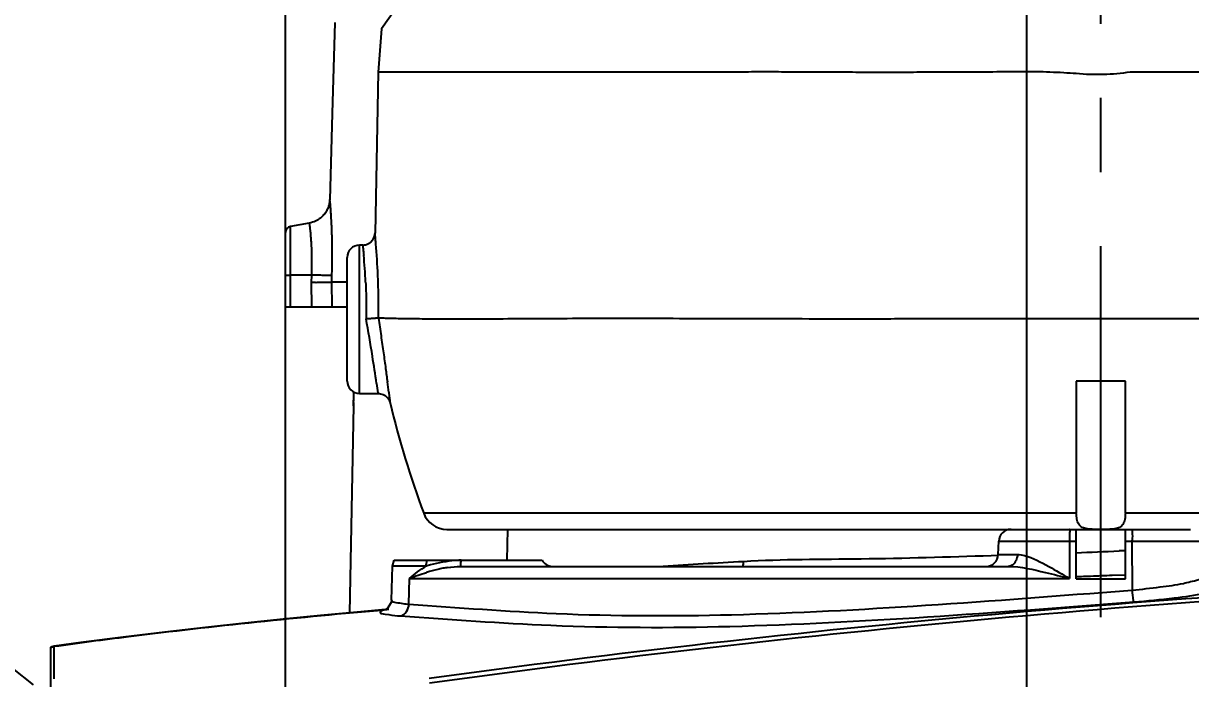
# Model space of a CAD drawing. Header units: millimetres. Extents: x 4086 to 8300, y 123 to 1549.
# Drawn here: x 6994.81 to 7018.43, y 470.73 to 483.98 of the extents above; entities that cross this region are included whole.
import ezdxf
from ezdxf import colors
from ezdxf.entities.mleader import LeaderData, LeaderLine
from ezdxf.math import Vec2, Vec3

# ---------------------------------------------------------------- set-up
doc = ezdxf.new("R2010")
doc.units = ezdxf.units.MM
doc.linetypes.add('CENTER', pattern=[0.6, 0.375, -0.075, 0.075, -0.075])
for name, color, linetype in [('中心线', 7, 'Continuous'), ('外形图', 7, 'Continuous'), ('多重引线', 7, 'Continuous'), ('尺寸标注', 7, 'Continuous')]:
    doc.layers.add(name, color=color, linetype=linetype)
doc.styles.add('思源黑', font='SourceHanSansCN-Normal.ttf')
doc.dimstyles.new('尺寸标注_1_4比例', dxfattribs={"dimtxt": 7, "dimasz": 6, "dimexe": 2, "dimexo": 1.5, "dimgap": 1, "dimtad": 1, "dimdec": 1, "dimlfac": 4, "dimdsep": 46, "dimtxsty": '思源黑', "dimcen": 0.09, "dimadec": 0, "dimazin": 0, "dimtp": 0.01, "dimtm": 0.01, "dimtfac": 1, "dimtdec": 1, "dimtofl": 0, "dimtmove": 0, "dimatfit": 3, "dimfxl": 1, "dimtolj": 1, "dimarcsym": 0})

# ---------------------------------------------------------------- blocks, each defined once
blk = doc.blocks.new('*D758')
at = {"layer": 'Defpoints', "color": 0}
for p in [(7015.112, 498.736), (7000.112, 461.498), (7015.112, 461.498)]:
    blk.add_point(p, dxfattribs=at)
at = {"layer": '尺寸标注', "color": 0, "lineweight": -2}
for p, q in [((7000.112, 462.998), (7000.112, 500.736)), ((7015.112, 462.998), (7015.112, 500.736)), ((7006.112, 498.736), (7009.112, 498.736))]:
    blk.add_line(p, q, dxfattribs=at)
at = {"layer": '尺寸标注', "color": 0}
for points in [[(7006.112, 499.736), (7006.112, 497.736), (7000.112, 498.736)], [(7009.112, 497.736), (7009.112, 499.736), (7015.112, 498.736)]]:
    blk.add_solid(points, dxfattribs=at)
at = {"layer": '尺寸标注', "color": 0, "insert": (7007.612, 503.36), "char_height": 7, "attachment_point": 5, "style": '思源黑'}
blk.add_mtext('\\A1;60', dxfattribs=at)
blk = doc.blocks.new('*D759')
at = {"layer": 'Defpoints', "color": 0}
for p in [(7016.612, 498.736), (7016.612, 492.25), (7015.112, 454.498)]:
    blk.add_point(p, dxfattribs=at)
at = {"layer": '尺寸标注', "color": 0, "lineweight": -2}
for p, q in [((7015.112, 455.998), (7015.112, 500.736)), ((7016.612, 493.75), (7016.612, 500.736)), ((7009.112, 498.736), (7003.112, 498.736)), ((7022.612, 498.736), (7034.896, 498.736))]:
    blk.add_line(p, q, dxfattribs=at)
at = {"layer": '尺寸标注', "color": 0}
for points in [[(7009.112, 497.736), (7009.112, 499.736), (7015.112, 498.736)], [(7022.612, 499.736), (7022.612, 497.736), (7016.612, 498.736)]]:
    blk.add_solid(points, dxfattribs=at)
at = {"layer": '尺寸标注', "color": 0, "insert": (7031.754, 503.36), "char_height": 7, "attachment_point": 5, "style": '思源黑'}
blk.add_mtext('\\A1;6', dxfattribs=at)
blk = doc.blocks.new('*D760')
at = {"layer": 'Defpoints', "color": 0}
for p in [(7000.112, 461.498), (6986.443, 454.498), (7000.112, 454.498)]:
    blk.add_point(p, dxfattribs=at)
at = {"layer": '尺寸标注', "color": 0, "lineweight": -2}
for p, q in [((6986.443, 467.498), (6986.443, 514.618)), ((6998.612, 461.498), (6984.443, 461.498)), ((6998.612, 454.498), (6984.443, 454.498)), ((6986.443, 448.498), (6986.443, 442.498))]:
    blk.add_line(p, q, dxfattribs=at)
at = {"layer": '尺寸标注', "color": 0}
for points in [[(6985.443, 467.498), (6987.443, 467.498), (6986.443, 461.498)], [(6987.443, 448.498), (6985.443, 448.498), (6986.443, 454.498)]]:
    blk.add_solid(points, dxfattribs=at)
at = {"layer": '尺寸标注', "color": 0, "insert": (6981.819, 508.779), "char_height": 7, "attachment_point": 5, "rotation": 90, "style": '思源黑'}
blk.add_mtext('\\A1;28', dxfattribs=at)

msp = doc.modelspace()

# ---------------------------------------------------------------- linework, layer by layer
at = {"layer": '中心线', "linetype": 'CENTER', "ltscale": 20}
msp.add_line((7016.6121, 423.9748), (7016.6121, 492.2499), dxfattribs=at)
at = {"layer": '外形图'}
for p, q in [((7001.9874, 482.9978), (7001.9269, 479.7417)), ((7002.3629, 482.9978), (7001.9875, 482.9978)), ((7030.787, 482.9978), (7017.2076, 482.9978)), ((7000.1121, 478.2468), (7000.1121, 479.7536)), ((7000.5957, 479.9438), (7000.2154, 479.8767)), ((7000.2154, 478.2468), (7000.2154, 479.8767)), ((7001.9249, 479.7426), (7001.925, 479.7432)), ((7001.6121, 476.4978), (7001.6121, 479.4978)), ((7001.675, 479.4978), (7001.6121, 479.4978)), ((7001.3621, 476.7478), (7001.3621, 479.2478)), ((7000.6431, 478.8906), (7000.2154, 478.8893)), ((7000.6388, 478.7443), (7000.6431, 478.8906)), ((7001.0491, 478.7484), (7001.0531, 478.8839)), ((7000.6487, 478.2468), (7000.6388, 478.7443)), ((7001.0591, 478.2468), (7001.0492, 478.7484)), ((7000.1121, 478.2468), (7001.3621, 478.2468)), ((7001.9575, 476.6997), (7001.9649, 476.6497)), ((7017.1121, 476.7478), (7016.1121, 476.7478)), ((7016.1121, 476.7478), (7016.1121, 474.2322)), ((7017.1121, 474.2322), (7017.1121, 476.7478)), ((7001.6121, 476.4978), (7001.9865, 476.4978)), ((7001.9649, 476.6497), (7001.9845, 476.5123)), ((7001.9845, 476.5123), (7001.9865, 476.4978)), ((7001.4876, 476.2478), (7001.4101, 472.0602)), ((7001.4909, 476.3145), (7001.4876, 476.2478)), ((7003.5423, 474.0741), (7002.9106, 474.0743)), ((7006.6121, 474.074), (7003.5423, 474.0741)), ((7016.1154, 474.0742), (7006.6121, 474.074)), ((7026.6121, 474.0741), (7017.1087, 474.0742)), ((7003.3795, 473.7478), (7014.7951, 473.7478)), ((7004.6033, 473.7478), (7004.5924, 473.1228)), ((7014.7951, 473.7478), (7016.1121, 473.7478)), ((7016.1121, 473.7478), (7017.1536, 473.7478)), ((7016.1121, 472.7478), (7016.1121, 473.7478)), ((7017.1121, 473.7478), (7018.429, 473.7478)), ((7017.1121, 472.7478), (7017.1121, 473.7478)), ((7014.5359, 473.2391), (7014.5453, 473.5065)), ((7014.5453, 473.5065), (7016.1121, 473.5065)), ((7015.9758, 473.5065), (7015.9749, 472.7565)), ((7017.1121, 473.5065), (7018.6789, 473.5065)), ((7017.2496, 472.5214), (7017.2484, 473.5065)), ((7002.2811, 473.0065), (7002.3145, 473.1228)), ((7002.3145, 473.1228), (7005.3057, 473.1228)), ((7014.5262, 473.2177), (7014.3957, 473.2134)), ((7014.5359, 473.2391), (7014.9236, 473.2391)), ((7017.1121, 473.3166), (7016.9795, 473.311)), ((7002.2571, 472.3189), (7002.2811, 473.0065)), ((7002.9613, 473.0065), (7002.2811, 473.0065)), ((7003.6458, 472.9978), (7014.7427, 472.9978)), ((7002.6114, 472.235), (7002.6253, 472.7565)), ((7002.6253, 472.7565), (7015.9749, 472.7565)), ((7016.1121, 472.7478), (7017.1121, 472.7478)), ((7017.1121, 472.825), (7016.8387, 472.8141)), ((7017.1582, 472.5142), (7017.2496, 472.5214)), ((7002.2571, 472.3189), (7002.2571, 472.3185)), ((7002.1708, 472.1443), (7002.1383, 472.1231)), ((7002.2043, 472.1299), (7002.2078, 472.1302)), ((6995.4308, 471.3841), (6995.3621, 471.3628)), ((6995.3621, 444.6329), (6995.3621, 471.3628)), ((6995.4309, 471.3825), (6995.4308, 471.3841)), ((6995.4313, 471.365), (6995.4309, 471.3825)), ((6995.4313, 471.3627), (6995.4313, 471.365))]:
    msp.add_line(p, q, dxfattribs=at)
for points in [[(7004.7406, 485.9652), (7003.8077, 485.4991), (7002.7163, 484.8096), (7002.0581, 483.8689), (7001.9869, 482.9978)], [(7001.1123, 483.9963), (7001.059, 482.1593), (7001.0073, 480.4105)], [(7001.0073, 480.4103), (7001.0072, 480.4086), (7001.0071, 480.4052), (7001.0069, 480.4009), (7001.0065, 480.3957), (7001.0061, 480.3897), (7001.0054, 480.3829), (7001.0046, 480.3751), (7001.0035, 480.3663), (7001.002, 480.3561), (7001, 480.3444), (7000.9974, 480.3314), (7000.9942, 480.3174), (7000.9904, 480.3027), (7000.986, 480.2874), (7000.9808, 480.2716), (7000.9748, 480.2554), (7000.9681, 480.2388), (7000.9604, 480.2219), (7000.9518, 480.2046), (7000.9422, 480.1871), (7000.9315, 480.1692), (7000.9196, 480.1512), (7000.9064, 480.133), (7000.8918, 480.1148), (7000.8758, 480.0967), (7000.8584, 480.0787), (7000.8394, 480.0611), (7000.8189, 480.044), (7000.7967, 480.0274), (7000.7729, 480.0116), (7000.7474, 479.9968), (7000.72, 479.983), (7000.6907, 479.9704), (7000.6594, 479.9594), (7000.6262, 479.9502), (7000.5957, 479.9438)], [(7002.2571, 472.3185), (7002.2504, 472.2702), (7002.1708, 472.1443)], [(7002.1381, 472.1251), (7001.561, 472.0742), (7000.8248, 472.006), (7000.0677, 471.9323), (6999.2905, 471.8526), (6998.4926, 471.7661), (6997.6731, 471.6722), (6996.832, 471.5698), (6995.9699, 471.458), (6995.4308, 471.3841)], [(6995.0151, 470.6015), (6994.5865, 470.9395), (6993.9061, 471.4273), (6993.7985, 471.4978)], [(6995.3621, 471.3612), (6995.3786, 471.3686), (6995.3956, 471.3746), (6995.4131, 471.3793), (6995.4309, 471.3825)]]:
    msp.add_lwpolyline(points, dxfattribs=at)
for centre, radius, start, end in [((7015.0766, 469.1061), 13.8973, 86.76368, 89.06747), ((7015.0074, 467.8476), 15.1577, 85.81258, 86.77138), ((7000.2371, 479.7536), 0.125, 100, 180), ((7001.6121, 479.2478), 0.25, 90, 180), ((6986.5426, 478.2459), 15.454, 2.38372, 4.74321), ((6990.5371, 478.2426), 11.2088, 2.58378, 5.39481), ((6986.7069, 478.2671), 15.289, 359.07673, 2.32987), ((6953.8094, 469.5311), 48.6789, 9.12115, 10.02296), ((6958.1763, 470.2098), 44.2596, 8.43192, 9.14992), ((7001.6121, 476.7478), 0.25, 180, 270), ((6961.2205, 471.4014), 41.3007, 7.11984, 7.41605), ((6986.4766, 477.0227), 15.031, 357.2996, 357.99732), ((7021.6816, 481.0216), 20.0154, 193.62476, 200.31), ((7003.3796, 474.2476), 0.5, 200.28414, 269.98543), ((7019.8331, 474.2316), 3.721, 179.992, 182.40586), ((7013.4386, 474.2306), 3.6735, 357.58335, 0.02361), ((7014.7951, 473.4978), 0.25, 90, 178), ((7022.9942, 473.498), 7.0185, 179.73491, 179.93006), ((7010.2307, 473.498), 7.0177, 0.06995, 0.26512), ((7005.5223, 473.2478), 0.25, 210, 264.4186), ((7014.2861, 473.2478), 0.25, 270, 358), ((7000.4409, 868.989), 396.0235, 272.268104, 272.393469), ((7005.3767, 464.2406), 9.0923, 105.26495, 105.50543), ((7003.9848, 469.5543), 3.4747, 103.16929, 106.9999), ((7003.837, 470.1743), 2.8373, 100.92673, 103.11605), ((7003.7583, 470.583), 2.4211, 98.53794, 100.93294), ((7014.58, 371.5091), 101.7181, 92.931009, 93.848419), ((7008.564, 473.0758), 0.815, 354.50525, 1.29013), ((7035.7571, 233.0643), 239.9091, 92.368384, 97.843413), ((7036.461, 228.6767), 244.2595, 92.495735, 97.867122), ((7002.7156, 476.1691), 4.1815, 265.41546, 266.23222), ((6948.5009, 470.8518), 46.9343, 359.84743, 0.24533)]:
    msp.add_arc(centre, radius, start, end, dxfattribs=at)
for points, knots in [([(7014.4237, 482.9982), (7014.2445, 482.9966), (7013.9763, 482.996), (7013.6192, 482.9958), (7013.265, 482.9947), (7012.9123, 482.9921), (7012.5613, 482.9901), (7012.214, 482.9893), (7011.7839, 482.9905), (7011.2729, 482.9936), (7010.7692, 482.9964), (7010.2737, 482.9985), (7009.7868, 482.9988), (7009.3095, 482.9982), (7008.8423, 482.9976), (7008.386, 482.9976), (7007.9411, 482.9977), (7007.3726, 482.9979), (7006.695, 482.9978), (7005.924, 482.9979), (7005.2128, 482.998), (7004.5653, 482.9979), (7003.8392, 482.9978), (7003.1126, 482.998), (7002.5796, 482.9979), (7002.3629, 482.9978)], [0, 0, 0, 0, 0.0445643, 0.0667314, 0.088812, 0.1326846, 0.1544611, 0.1761209, 0.219062, 0.2614505, 0.3032282, 0.3443378, 0.3847218, 0.4243209, 0.4630742, 0.5009258, 0.537826, 0.5737257, 0.6423364, 0.7063863, 0.7654845, 0.8192614, 0.8674346, 0.9460975, 1, 1, 1, 1]), ([(7015.3027, 483.0016), (7015.2293, 483.0027), (7014.9363, 483.0048), (7014.6433, 483), (7014.4237, 482.9982)], [0, 0, 0, 0, 0.2506399, 1, 1, 1, 1]), ([(7017.2076, 482.9978), (7017.0274, 482.968), (7016.6621, 482.9359), (7016.2963, 482.9492), (7016.1142, 482.9648)], [0, 0, 0, 0, 0.4999426, 1, 1, 1, 1]), ([(7001.0531, 478.8839), (7001.0563, 478.9903), (7001.0601, 479.1988), (7001.0594, 479.4551), (7001.0556, 479.65), (7001.0517, 479.7848), (7001.0468, 479.9099), (7001.0412, 480.0238), (7001.0354, 480.1253), (7001.0295, 480.2131), (7001.0239, 480.2862), (7001.0195, 480.3374), (7001.0162, 480.3703), (7001.0142, 480.3888), (7001.0127, 480.4015), (7001.0115, 480.4095), (7001.0108, 480.4139), (7001.0102, 480.4173), (7001.0094, 480.4194), (7001.0093, 480.421), (7001.0081, 480.4212), (7001.008, 480.4196), (7001.0076, 480.4177), (7001.0075, 480.4144), (7001.0073, 480.4119), (7001.0073, 480.4105)], [0, 0, 0, 0, 0.2061403, 0.4033507, 0.4959837, 0.5833172, 0.6643607, 0.7382204, 0.8040729, 0.8610712, 0.9085172, 0.9458572, 0.9605626, 0.9725442, 0.981776, 0.9853567, 0.9882453, 0.9904415, 0.9919472, 0.9927757, 0.9930765, 0.9937755, 0.9951512, 0.9972254, 1, 1, 1, 1]), ([(7000.6431, 478.8906), (7000.6461, 478.9598), (7000.6497, 479.0954), (7000.6492, 479.2919), (7000.644, 479.4469), (7000.6377, 479.5608), (7000.6325, 479.6368), (7000.6269, 479.7056), (7000.6212, 479.7664), (7000.6156, 479.8188), (7000.6103, 479.8623), (7000.6062, 479.8927), (7000.6031, 479.9123), (7000.6012, 479.9235), (7000.5996, 479.932), (7000.5981, 479.9384), (7000.5971, 479.9416), (7000.5962, 479.9439), (7000.5957, 479.9438)], [0, 0, 0, 0, 0.1966311, 0.3851181, 0.5581304, 0.6367615, 0.7091541, 0.7746534, 0.8326715, 0.8826874, 0.9242524, 0.9569934, 0.9699602, 0.9806177, 0.9889441, 0.9949267, 0.9985721, 1, 1, 1, 1]), ([(7001.8874, 479.617), (7001.8992, 479.6366), (7001.9171, 479.6776), (7001.9246, 479.7218), (7001.925, 479.7432)], [0, 0, 0, 0, 0.5160751, 1, 1, 1, 1]), ([(7001.9437, 479.5238), (7001.9424, 479.5398), (7001.9399, 479.5699), (7001.9362, 479.6122), (7001.933, 479.6487), (7001.9303, 479.6793), (7001.9281, 479.7038), (7001.9266, 479.7205), (7001.9258, 479.7308), (7001.9253, 479.7361), (7001.9251, 479.7399), (7001.9249, 479.7419), (7001.9249, 479.7426)], [0, 0, 0, 0, 0.2195486, 0.4130118, 0.5799257, 0.7198258, 0.8322469, 0.9167236, 0.9483376, 0.9727918, 0.9900299, 1, 1, 1, 1]), ([(7001.675, 479.4978), (7001.6952, 479.4978), (7001.737, 479.5038), (7001.7762, 479.5191), (7001.7951, 479.5293)], [0, 0, 0, 0, 0.4840436, 1, 1, 1, 1]), ([(7001.675, 479.4978), (7001.675, 479.4978), (7001.675, 479.4977), (7001.675, 479.4975), (7001.675, 479.4968), (7001.6751, 479.4958), (7001.6752, 479.4943), (7001.6754, 479.4925), (7001.6757, 479.4902), (7001.6759, 479.4875), (7001.6764, 479.4831), (7001.6772, 479.4766), (7001.6782, 479.4677), (7001.6794, 479.4572), (7001.6808, 479.4451), (7001.6823, 479.4316), (7001.6846, 479.4105), (7001.6878, 479.3806), (7001.6919, 479.3404), (7001.6948, 479.3117), (7001.6962, 479.2964)], [0, 0, 0, 0, 0.0002996, 0.001083, 0.0041949, 0.0093751, 0.0166145, 0.0259009, 0.0372209, 0.0505609, 0.0659072, 0.102563, 0.1470774, 0.199339, 0.2592366, 0.326659, 0.4014951, 0.5729649, 0.7727606, 1, 1, 1, 1]), ([(7001.7951, 479.5293), (7001.814, 479.5394), (7001.8496, 479.5644), (7001.8764, 479.5986), (7001.8874, 479.617)], [0, 0, 0, 0, 0.4999347, 1, 1, 1, 1]), ([(7000.1121, 478.8872), (7000.1121, 478.8873), (7000.113, 478.8874), (7000.1142, 478.8876), (7000.1167, 478.8877), (7000.1215, 478.888), (7000.1299, 478.8883), (7000.1423, 478.8886), (7000.1575, 478.8889), (7000.1752, 478.8891), (7000.1948, 478.8892), (7000.2084, 478.8893), (7000.2154, 478.8893)], [0, 0, 0, 0, 0.0049556, 0.0188458, 0.0417494, 0.0735204, 0.1626644, 0.2836033, 0.4326739, 0.605352, 0.7963937, 1, 1, 1, 1]), ([(7001.0531, 478.8839), (7001.0481, 478.8835), (7001.0339, 478.8833), (7001.0066, 478.8832), (7000.9676, 478.8836), (7000.8956, 478.8846), (7000.7862, 478.8869), (7000.6935, 478.8892), (7000.6431, 478.8906)], [0, 0, 0, 0, 0.0368681, 0.1040717, 0.1998976, 0.3218764, 0.6311007, 1, 1, 1, 1]), ([(7000.6388, 478.7443), (7000.6519, 478.7442), (7000.6779, 478.7459), (7000.7163, 478.7442), (7000.7537, 478.7446), (7000.8008, 478.7445), (7000.8552, 478.7448), (7000.9142, 478.7453), (7000.9577, 478.746), (7000.9875, 478.7466), (7001.0057, 478.7471), (7001.0191, 478.7476), (7001.0282, 478.748), (7001.034, 478.7484), (7001.0383, 478.7483), (7001.0413, 478.7488), (7001.0432, 478.7494), (7001.0452, 478.7496), (7001.047, 478.7481), (7001.0481, 478.7456), (7001.0487, 478.7436), (7001.0489, 478.7424)], [0, 0, 0, 0, 0.0949153, 0.1878466, 0.2782018, 0.3653955, 0.5280632, 0.6716322, 0.7923785, 0.8431931, 0.8871835, 0.9240629, 0.9397693, 0.953602, 0.9655266, 0.9708745, 0.9758519, 0.9801354, 0.9846906, 0.9912857, 1, 1, 1, 1]), ([(7001.3608, 478.7494), (7001.328, 478.7494), (7001.2242, 478.7493), (7001.1203, 478.7492), (7001.0492, 478.7484)], [0, 0, 0, 0, 0.3153822, 1, 1, 1, 1]), ([(7001.7345, 478.7479), (7001.74, 478.6282), (7001.748, 478.38), (7001.7481, 478.1317), (7001.7453, 478.0034)], [0, 0, 0, 0, 0.4827582, 1, 1, 1, 1]), ([(7001.994, 478.0207), (7001.9928, 478.0208), (7001.9896, 478.0207), (7001.9839, 478.0203), (7001.9763, 478.0196), (7001.9667, 478.0188), (7001.9554, 478.0178), (7001.9368, 478.0163), (7001.9099, 478.0144), (7001.8737, 478.0119), (7001.8332, 478.0092), (7001.79, 478.0063), (7001.7603, 478.0044), (7001.7454, 478.0034)], [0, 0, 0, 0, 0.0148569, 0.0378713, 0.0687897, 0.1073298, 0.1532046, 0.2061146, 0.3311626, 0.4782398, 0.6428731, 0.8190971, 1, 1, 1, 1]), ([(7030.8786, 478.0107), (7030.8523, 478.0162), (7030.7972, 478.026), (7030.7106, 478.037), (7030.6168, 478.0453), (7030.4779, 478.0534), (7030.2872, 478.0573), (7030.0383, 478.0551), (7029.7635, 478.0479), (7029.4635, 478.0378), (7029.1393, 478.0268), (7028.7915, 478.0167), (7028.4211, 478.0094), (7027.8842, 478.0029), (7027.1622, 478.0001), (7026.2384, 478.0016), (7025.2425, 478.0049), (7024.1815, 478.0067), (7022.6601, 478.008), (7020.6591, 478.0082), (7018.182, 478.0091), (7015.6578, 478.0083), (7013.5592, 478.0041), (7011.9135, 478.0022), (7010.7261, 478.0023), (7009.5828, 478.0048), (7008.4923, 478.0083), (7007.4629, 478.0111), (7006.5027, 478.0119), (7005.6188, 478.009), (7004.8178, 478.0045), (7004.1051, 478.0003), (7003.4861, 477.9984), (7002.9655, 478.0009), (7002.5472, 478.0062), (7002.2641, 478.0122), (7002.0913, 478.0172), (7002.023, 478.0195), (7001.9934, 478.0207)], [0, 0, 0, 0, 0.0027888, 0.0058101, 0.0090671, 0.0125607, 0.0202544, 0.0288767, 0.0384025, 0.0488022, 0.0600443, 0.072097, 0.0849302, 0.0985181, 0.1278557, 0.1599033, 0.1944518, 0.2312757, 0.2700862, 0.3524496, 0.4390701, 0.5273267, 0.6145747, 0.6570089, 0.6982199, 0.7378916, 0.7757334, 0.8114611, 0.8447903, 0.8754535, 0.9032464, 0.9279798, 0.9494646, 0.967526, 0.9820424, 0.9929039, 0.9969295, 1, 1, 1, 1]), ([(7001.9934, 478.0207), (7002.0111, 477.9011), (7002.0456, 477.6664), (7002.0948, 477.3267), (7002.1381, 477.0167), (7002.164, 476.8219), (7002.1757, 476.7322)], [0, 0, 0, 0, 0.2784992, 0.5469257, 0.791472, 1, 1, 1, 1]), ([(7001.4876, 476.2478), (7001.4876, 476.2482), (7001.4877, 476.2498), (7001.4878, 476.2534), (7001.4881, 476.2591), (7001.4887, 476.271), (7001.4897, 476.2911), (7001.4912, 476.3212), (7001.4929, 476.359), (7001.4956, 476.4225), (7001.4975, 476.4734), (7001.4987, 476.5093)], [0, 0, 0, 0, 0.0048542, 0.0183173, 0.040228, 0.0704252, 0.1550343, 0.2708549, 0.4161963, 0.5882069, 1, 1, 1, 1]), ([(7001.9865, 476.4978), (7002.0041, 476.4978), (7002.0403, 476.4936), (7002.0749, 476.482), (7002.0917, 476.4743)], [0, 0, 0, 0, 0.4865551, 1, 1, 1, 1]), ([(7002.0917, 476.4743), (7002.1084, 476.4666), (7002.1405, 476.4477), (7002.1669, 476.4215), (7002.1786, 476.4072)], [0, 0, 0, 0, 0.4978851, 1, 1, 1, 1]), ([(7002.2027, 476.5204), (7002.2047, 476.5044), (7002.2084, 476.4744), (7002.2135, 476.4326), (7002.2179, 476.397), (7002.2215, 476.3674), (7002.2244, 476.3438), (7002.2266, 476.3262), (7002.228, 476.3152), (7002.2289, 476.3094), (7002.2293, 476.3075), (7002.2295, 476.3067)], [0, 0, 0, 0, 0.2247004, 0.4202645, 0.5870169, 0.725282, 0.8353843, 0.9176489, 0.972404, 0.9895723, 1, 1, 1, 1]), ([(7002.1786, 476.4072), (7002.1908, 476.3922), (7002.2116, 476.3603), (7002.2251, 476.3247), (7002.2294, 476.3067)], [0, 0, 0, 0, 0.510429, 1, 1, 1, 1]), ([(7016.1631, 473.8527), (7016.154, 473.8668), (7016.1393, 473.8992), (7016.1261, 473.9531), (7016.1187, 474.0126), (7016.1163, 474.0541), (7016.1154, 474.0754)], [0, 0, 0, 0, 0.218753, 0.459087, 0.7210212, 1, 1, 1, 1]), ([(7017.1088, 474.0758), (7017.1079, 474.0539), (7017.1054, 474.0116), (7017.0977, 473.9509), (7017.0841, 473.8961), (7017.0687, 473.8633), (7017.0593, 473.8491)], [0, 0, 0, 0, 0.2793928, 0.5417011, 0.78192, 1, 1, 1, 1]), ([(7016.6122, 473.7481), (7016.565, 473.7481), (7016.4953, 473.747), (7016.4044, 473.75), (7016.3417, 473.7561), (7016.2849, 473.7678), (7016.235, 473.7868), (7016.1931, 473.8144), (7016.1717, 473.8392), (7016.1631, 473.8527)], [0, 0, 0, 0, 0.2952262, 0.4364381, 0.5684718, 0.6888881, 0.7982629, 0.8999307, 1, 1, 1, 1]), ([(7017.0593, 473.8491), (7017.0508, 473.8364), (7017.0301, 473.8131), (7016.99, 473.787), (7016.9427, 473.7689), (7016.9085, 473.7616), (7016.8905, 473.7586)], [0, 0, 0, 0, 0.2323494, 0.468634, 0.7221448, 1, 1, 1, 1]), ([(7015.9845, 473.7478), (7015.9791, 473.7478), (7015.9849, 473.715), (7015.9706, 473.659), (7015.9761, 473.5822), (7015.9758, 473.5305)], [0, 0, 0, 0, 0.0748874, 0.2864864, 1, 1, 1, 1]), ([(7016.8905, 473.7586), (7016.8693, 473.7551), (7016.8249, 473.7505), (7016.7321, 473.7471), (7016.6606, 473.7481), (7016.6122, 473.7481)], [0, 0, 0, 0, 0.2311552, 0.4793459, 1, 1, 1, 1]), ([(7017.2396, 473.7478), (7017.2451, 473.7478), (7017.2393, 473.715), (7017.2535, 473.659), (7017.2481, 473.5822), (7017.2483, 473.5305)], [0, 0, 0, 0, 0.0748874, 0.2864864, 1, 1, 1, 1]), ([(7003.6515, 472.9978), (7003.6631, 472.9978), (7003.6566, 473.064), (7003.6663, 473.0922), (7003.6676, 473.1228)], [0, 0, 0, 0, 0.2738118, 1, 1, 1, 1]), ([(7014.3957, 473.2134), (7013.5172, 473.1848), (7011.8454, 473.1331), (7010.1712, 473.1409), (7009.3788, 473.0941)], [0, 0, 0, 0, 0.525477, 1, 1, 1, 1]), ([(7014.9236, 473.2391), (7014.9228, 473.2077), (7014.9094, 473.1039), (7014.8136, 472.9978), (7014.7387, 472.9978)], [0, 0, 0, 0, 0.2954619, 1, 1, 1, 1]), ([(7014.9236, 473.2391), (7014.9725, 473.2391), (7015.1988, 473.1955), (7015.4012, 473.084), (7015.5577, 472.9978)], [0, 0, 0, 0, 0.2147401, 1, 1, 1, 1]), ([(7005.4002, 473.023), (7005.4103, 473.0194), (7005.4304, 473.0127), (7005.4509, 473.0072), (7005.4611, 473.005)], [0, 0, 0, 0, 0.5061566, 1, 1, 1, 1]), ([(7005.4611, 473.005), (7005.4672, 473.0036), (7005.4794, 473.0012), (7005.4918, 472.9996), (7005.4979, 472.999)], [0, 0, 0, 0, 0.5022335, 1, 1, 1, 1]), ([(7017.2496, 472.5214), (7017.4372, 472.5382), (7017.7751, 472.5764), (7018.2498, 472.6412), (7018.5009, 472.7114), (7018.7038, 472.7578), (7018.7035, 472.8009)], [0, 0, 0, 0, 0.37875, 0.6979385, 0.9134042, 1, 1, 1, 1]), ([(7002.6114, 472.235), (7003.6044, 472.1675), (7005.7758, 471.9965), (7009.2663, 471.9907), (7013.1221, 472.2013), (7015.7931, 472.4073), (7017.1582, 472.5142)], [0, 0, 0, 0, 0.2049515, 0.4483605, 0.7180336, 1, 1, 1, 1]), ([(7017.2766, 472.2819), (7017.273, 472.2892), (7017.2656, 472.3711), (7017.2552, 472.4494), (7017.2496, 472.5214)], [0, 0, 0, 0, 0.1014427, 1, 1, 1, 1]), ([(7017.2766, 472.2819), (7017.5508, 472.3031), (7018.014, 472.3505), (7018.5953, 472.4244), (7018.8347, 472.494), (7018.988, 472.5335), (7018.9147, 472.6223), (7018.8509, 472.6132), (7018.8066, 472.6197)], [0, 0, 0, 0, 0.4347162, 0.7600727, 0.8573807, 0.9045984, 0.9292037, 1, 1, 1, 1]), ([(7002.2571, 472.3185), (7002.2571, 472.2844), (7002.4325, 472.2606), (7002.5231, 472.2419), (7002.6114, 472.235)], [0, 0, 0, 0, 0.2783317, 1, 1, 1, 1]), ([(7002.4408, 471.9966), (7003.4553, 471.9296), (7005.6718, 471.7586), (7009.2323, 471.7546), (7013.1629, 471.9672), (7015.8853, 472.1745), (7017.2766, 472.2819)], [0, 0, 0, 0, 0.2052906, 0.4487077, 0.7182396, 1, 1, 1, 1]), ([(6995.4309, 471.3825), (6995.9332, 471.4527), (6998.1637, 471.7453), (7000.4024, 471.973), (7002.1382, 472.1245)], [0, 0, 0, 0, 0.2254258, 1, 1, 1, 1]), ([(7002.0542, 472.1007), (7002.0431, 472.0962), (7002.0018, 472.0472), (7002.2216, 472.0255), (7002.297, 472.0077), (7002.3814, 472.0009)], [0, 0, 0, 0, 0.0903078, 0.3606413, 1, 1, 1, 1]), ([(7002.2043, 472.1296), (7002.1876, 472.1279), (7002.1372, 472.1216), (7002.0859, 472.1137), (7002.0542, 472.1007)], [0, 0, 0, 0, 0.3287292, 1, 1, 1, 1]), ([(6995.4348, 471.0527), (6995.4346, 471.0888), (6995.434, 471.1922), (6995.4326, 471.2955), (6995.4313, 471.3627)], [0, 0, 0, 0, 0.3493191, 1, 1, 1, 1])]:
    msp.add_open_spline(points, degree=3, knots=knots, dxfattribs=at)
for points in [[(7002.9618, 473.0065), (7002.9625, 473.0453), (7002.9653, 473.0858), (7002.981, 473.1213)], [(7003.481, 473.1117), (7003.3127, 473.0931), (7003.1462, 473.0566), (7002.9828, 473.0121)], [(7003.6676, 473.1228), (7003.6053, 473.1228), (7003.543, 473.1186), (7003.481, 473.1117)], [(7002.6253, 472.7565), (7002.7292, 472.8498), (7002.8423, 472.9335), (7002.9613, 473.0065)], [(7002.6253, 472.7565), (7002.7382, 472.8012), (7002.8527, 472.8419), (7002.9689, 472.8772)], [(7003.3989, 472.9773), (7003.4824, 472.9898), (7003.567, 472.9978), (7003.6515, 472.9978)], [(7014.7387, 472.9978), (7014.9932, 472.9978), (7015.2449, 472.9357), (7015.4926, 472.8772)], [(7015.4926, 472.8772), (7015.6539, 472.8391), (7015.8144, 472.7978), (7015.9749, 472.7565)], [(7015.5577, 472.9978), (7015.6985, 472.9204), (7015.8366, 472.8383), (7015.9749, 472.7565)], [(7016.4057, 472.7972), (7016.3078, 472.7935), (7016.2099, 472.7897), (7016.112, 472.786)], [(7016.8387, 472.8141), (7016.6943, 472.8084), (7016.55, 472.8028), (7016.4057, 472.7972)], [(7002.4408, 471.9966), (7002.5368, 472.0148), (7002.606, 472.1375), (7002.6114, 472.235)]]:
    msp.add_open_spline(points, degree=3, dxfattribs=at)

# ---------------------------------------------------------------- dimensions: what is measured, and where the dimension line sits
at = {"layer": '尺寸标注'}
dim = msp.add_linear_dim(base=(6986.443, 454.4978), p1=(7000.1121, 461.4978), p2=(7000.1121, 454.4978), angle=90, dimstyle='尺寸标注_1_4比例', dxfattribs=at)
dim.commit()
dim.dimension.update_dxf_attribs({"geometry": '*D760', "text_midpoint": (6986.443, 508.7794), "dimtype": 160})
for base, p1, p2, picture, middle in [((7015.1121, 498.7355), (7000.1121, 461.4978), (7015.1121, 461.4978), '*D758', (7007.6121, 503.3599)), ((7016.6121, 498.7355), (7015.1121, 454.4978), (7016.6121, 492.2499), '*D759', (7031.7541, 503.3599))]:
    dim = msp.add_linear_dim(base=base, p1=p1, p2=p2, dimstyle='尺寸标注_1_4比例', dxfattribs=at)
    dim.commit()
    dim.dimension.update_dxf_attribs({"geometry": picture, "text_midpoint": middle})

# ---------------------------------------------------------------- leaders
at = {"layer": '多重引线'}
ml = msp.add_multileader_mtext('Standard', dxfattribs=at)
ml.set_content('\\pxqc;{\\C256;4}×{\\C256;M5\\A1; \\fSource Han Sans CN Normal|b0|i0|c0|p34;\\C7;depth \\fSource Han Sans CN Normal|b0|i0|c134|p34;\\C256;6}', style='思源黑')
ml.set_leader_properties(linetype='ByLayer')
ml.build(insert=Vec2(0, 0))
ml.multileader.update_dxf_attribs({"text_left_attachment_type": 5, "text_right_attachment_type": 5, "dogleg_length": 10, "arrow_head_size": 7.5})
ctx = ml.context
ctx.base_point, ctx.char_height, ctx.arrow_head_size, ctx.landing_gap_size, ctx.plane_origin = Vec3(6883.1752, 515.8402), 7, 7.5, 2.5, Vec3(7008.7991, 231.8632)
ctx.left_attachment, ctx.right_attachment, ctx.text_align_type = 5, 5, 1
notes = []
notes.append((ctx, [(1, (1, 1, 0), (6961.137, 515.8402), (-1, 0), 10, [(1, [(7000.1121, 461.4978)], 0, [])])]))
ctx.mtext.insert, ctx.mtext.alignment, ctx.mtext.flow_direction = Vec3(6917.1561, 525.6708), 2, 5
for ctx, leaders in notes:
    for number, flags, end, landing, length, lines in leaders:
        leader = LeaderData()
        leader.index, (leader.has_last_leader_line, leader.has_dogleg_vector, leader.attachment_direction) = number, flags
        leader.last_leader_point, leader.dogleg_vector, leader.dogleg_length = Vec3(end), Vec3(landing), length
        for number, points, colour, breaks in lines:
            line = LeaderLine()
            line.index, line.vertices, line.color, line.breaks = number, Vec3.list(points), colors.encode_raw_color(colour), breaks
            leader.lines.append(line)
        ctx.leaders.append(leader)

doc.saveas('drawing.dxf')
